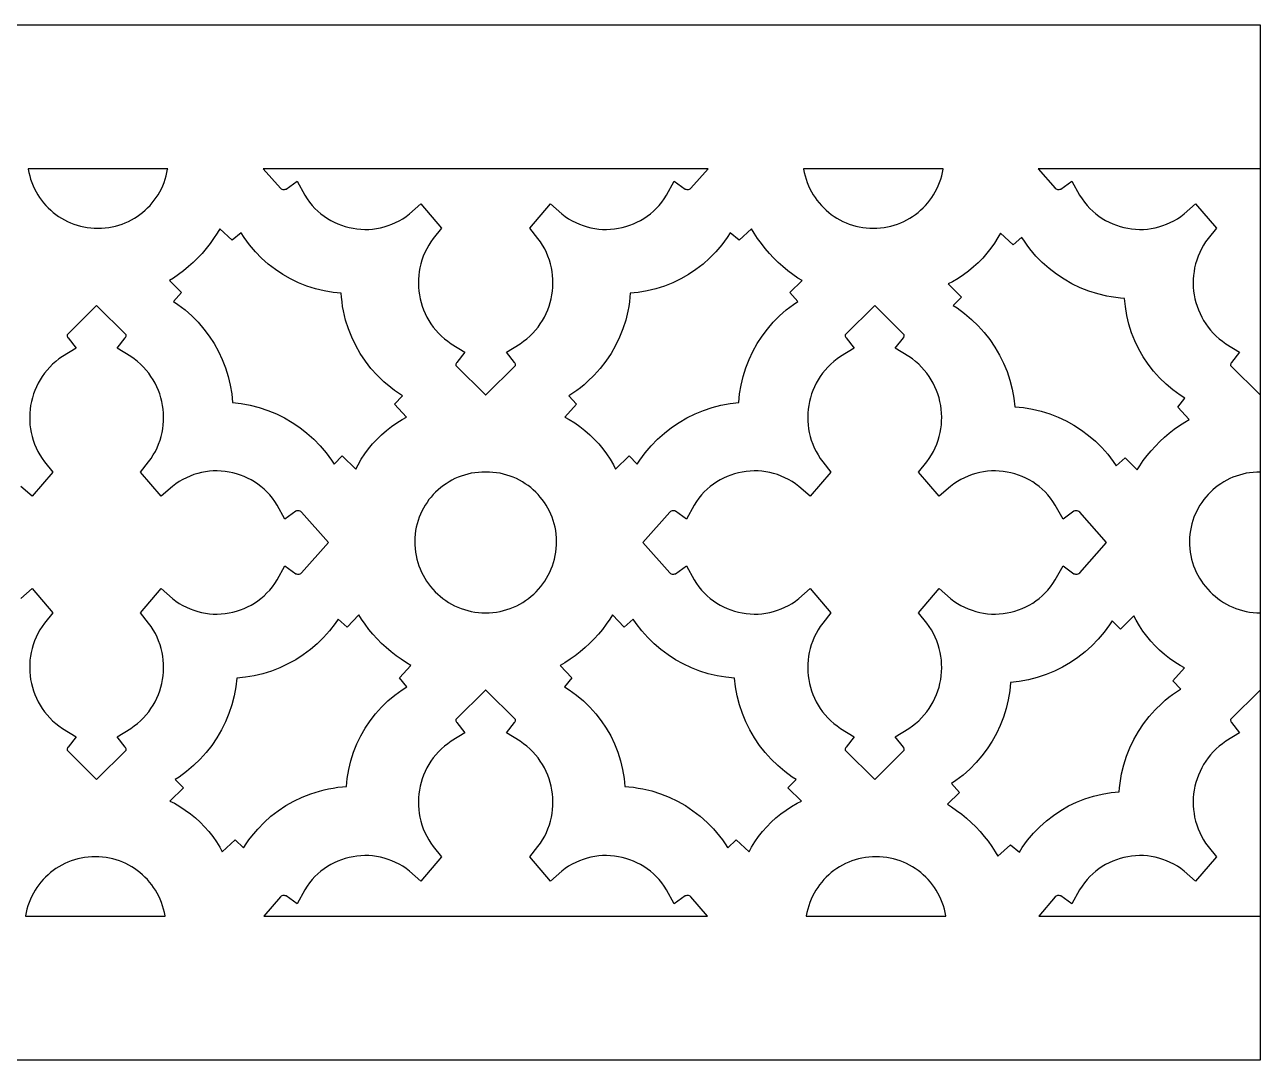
# Model space of a CAD drawing. Extents: x -254 to 254, y -48 to 48.
# Drawn here: x 138.2 to 253.9, y -48.5 to 48.5 of the extents above; entities that cross this region are included whole.
import ezdxf

# ---------------------------------------------------------------- set-up
doc = ezdxf.new("R2010")
doc.units = 0
doc.layers.add('LAYER_2', color=18, linetype='CONTINUOUS')

msp = doc.modelspace()

# ---------------------------------------------------------------- linework, layer by layer
at = {"layer": 'LAYER_2'}
for points in [[(253.94, -48.5), (-253.95, -48.5), (-253.95, 48.5), (253.94, 48.5)], [(138.55, 35), (138.55, 34.97), (138.61, 34.65), (138.69, 34.33), (138.78, 34.02), (138.89, 33.72), (139.01, 33.42), (139.14, 33.13), (139.29, 32.85), (139.45, 32.58), (139.62, 32.31), (139.8, 32.06), (140, 31.81), (140.21, 31.57), (140.43, 31.34), (140.66, 31.13), (140.9, 30.92), (141.14, 30.73), (141.4, 30.55), (141.67, 30.38), (141.95, 30.22), (142.23, 30.07), (142.52, 29.94), (142.82, 29.83), (143.13, 29.72), (143.44, 29.64), (143.76, 29.56), (144.08, 29.51), (144.41, 29.46), (144.74, 29.44), (145.08, 29.43), (145.42, 29.44), (145.76, 29.46), (146.09, 29.51), (146.41, 29.56), (146.73, 29.64), (147.04, 29.72), (147.35, 29.83), (147.64, 29.94), (147.94, 30.07), (148.22, 30.22), (148.5, 30.38), (148.76, 30.55), (149.02, 30.73), (149.27, 30.92), (149.51, 31.13), (149.74, 31.34), (149.96, 31.57), (150.17, 31.81), (150.36, 32.06), (150.55, 32.31), (150.72, 32.58), (150.88, 32.85), (151.03, 33.13), (151.16, 33.42), (151.28, 33.72), (151.39, 34.02), (151.48, 34.33), (151.55, 34.65), (151.61, 34.97), (151.62, 35)], [(160.57, 35), (162.17, 33.2), (162.25, 33.13), (162.32, 33.09), (162.4, 33.06), (162.48, 33.05), (162.56, 33.06), (162.63, 33.08), (162.71, 33.11), (163.73, 33.85), (164.46, 32.53), (164.68, 32.19), (164.91, 31.88), (165.15, 31.58), (165.41, 31.3), (165.69, 31.03), (165.97, 30.79), (166.27, 30.56), (166.58, 30.35), (166.9, 30.16), (167.22, 29.99), (167.56, 29.84), (167.9, 29.71), (168.25, 29.6), (168.61, 29.5), (168.97, 29.43), (169.33, 29.37), (169.7, 29.34), (170.07, 29.33), (170.44, 29.33), (170.8, 29.36), (171.17, 29.41), (171.53, 29.48), (171.9, 29.57), (172.25, 29.68), (172.61, 29.81), (172.95, 29.96), (173.29, 30.14), (173.63, 30.33), (173.95, 30.55), (174.27, 30.79), (175.33, 31.71), (177.26, 29.43), (176.49, 28.48), (176.26, 28.16), (176.06, 27.84), (175.87, 27.5), (175.7, 27.16), (175.55, 26.81), (175.43, 26.46), (175.32, 26.1), (175.24, 25.74), (175.17, 25.38), (175.13, 25.02), (175.1, 24.65), (175.09, 24.28), (175.11, 23.92), (175.14, 23.55), (175.19, 23.19), (175.26, 22.83), (175.35, 22.48), (175.46, 22.13), (175.58, 21.78), (175.73, 21.45), (175.89, 21.12), (176.07, 20.8), (176.27, 20.48), (176.49, 20.18), (176.72, 19.89), (176.98, 19.61), (177.25, 19.34), (177.53, 19.09), (177.84, 18.85), (178.16, 18.62), (179.44, 17.82), (178.68, 16.87), (178.65, 16.82), (178.63, 16.76), (178.61, 16.7), (178.6, 16.64), (178.6, 16.59), (181.38, 13.82), (181.41, 13.82), (184.19, 16.59), (184.19, 16.64), (184.18, 16.7), (184.16, 16.76), (184.14, 16.82), (184.1, 16.87), (183.34, 17.82), (184.63, 18.62), (184.95, 18.85), (185.25, 19.09), (185.54, 19.34), (185.81, 19.61), (186.06, 19.89), (186.3, 20.18), (186.51, 20.48), (186.71, 20.8), (186.9, 21.12), (187.06, 21.45), (187.2, 21.78), (187.33, 22.13), (187.44, 22.48), (187.53, 22.83), (187.6, 23.19), (187.65, 23.55), (187.68, 23.92), (187.69, 24.28), (187.69, 24.65), (187.66, 25.02), (187.62, 25.38), (187.55, 25.74), (187.46, 26.1), (187.36, 26.46), (187.23, 26.81), (187.09, 27.16), (186.92, 27.5), (186.73, 27.84), (186.52, 28.16), (186.29, 28.48), (185.52, 29.43), (187.46, 31.71), (188.52, 30.79), (188.84, 30.55), (189.16, 30.33), (189.49, 30.14), (189.83, 29.96), (190.18, 29.81), (190.53, 29.68), (190.89, 29.57), (191.25, 29.48), (191.62, 29.41), (191.98, 29.36), (192.35, 29.33), (192.72, 29.33), (193.09, 29.34), (193.45, 29.37), (193.82, 29.43), (194.18, 29.5), (194.53, 29.6), (194.88, 29.71), (195.23, 29.84), (195.56, 29.99), (195.89, 30.16), (196.21, 30.35), (196.52, 30.56), (196.82, 30.79), (197.1, 31.03), (197.37, 31.3), (197.63, 31.58), (197.88, 31.88), (198.11, 32.19), (198.32, 32.53), (199.06, 33.85), (200.08, 33.11), (200.15, 33.08), (200.23, 33.06), (200.31, 33.05), (200.39, 33.06), (200.47, 33.09), (200.54, 33.13), (200.62, 33.2), (202.22, 35)], [(220.26, 29.94), (220.56, 30.07), (220.84, 30.22), (221.12, 30.38), (221.38, 30.55), (221.64, 30.73), (221.89, 30.92), (222.13, 31.13), (222.36, 31.34), (222.58, 31.57), (222.79, 31.81), (222.98, 32.06), (223.17, 32.31), (223.34, 32.58), (223.5, 32.85), (223.65, 33.13), (223.78, 33.42), (223.9, 33.72), (224.01, 34.02), (224.1, 34.33), (224.17, 34.65), (224.23, 34.97), (224.24, 35), (211.17, 35), (211.17, 34.97), (211.23, 34.65), (211.31, 34.33), (211.4, 34.02), (211.51, 33.72), (211.63, 33.42), (211.76, 33.13), (211.91, 32.85), (212.07, 32.58), (212.24, 32.31), (212.42, 32.06), (212.62, 31.81), (212.83, 31.57), (213.05, 31.34), (213.28, 31.13), (213.52, 30.92), (213.76, 30.73), (214.02, 30.55), (214.29, 30.38), (214.57, 30.22), (214.85, 30.07), (215.14, 29.94), (215.44, 29.83), (215.75, 29.72), (216.06, 29.64), (216.38, 29.56), (216.7, 29.51), (217.03, 29.46), (217.36, 29.44), (217.7, 29.43), (218.04, 29.44), (218.38, 29.46), (218.71, 29.51), (219.03, 29.56), (219.35, 29.64), (219.66, 29.72), (219.97, 29.83)], [(173.57, 11.53), (173.97, 11.75), (172.87, 12.95), (173.62, 13.74), (173.59, 13.75), (173.22, 13.99), (172.86, 14.24), (172.51, 14.51), (171.85, 15.06), (171.23, 15.66), (170.65, 16.31), (170.13, 16.98), (169.65, 17.7), (169.22, 18.44), (168.85, 19.22), (168.54, 20.02), (168.28, 20.84), (168.17, 21.26), (168.08, 21.69), (168, 22.12), (167.94, 22.55), (167.89, 22.99), (167.87, 23.36), (167.11, 23.43), (166.27, 23.57), (165.45, 23.77), (164.65, 24.02), (163.87, 24.33), (163.12, 24.69), (162.39, 25.1), (161.7, 25.56), (161.04, 26.07), (160.41, 26.63), (159.83, 27.23), (159.29, 27.88), (158.79, 28.56), (158.51, 29), (157.66, 28.32), (156.49, 29.39), (156.25, 28.98), (155.92, 28.48), (155.58, 28), (155.21, 27.53), (154.83, 27.08), (154.43, 26.65), (154.01, 26.23), (153.57, 25.84), (153.11, 25.46), (152.64, 25.1), (152.15, 24.76), (151.77, 24.53), (152.9, 23.42), (152.15, 22.58), (152.56, 22.3), (153.24, 21.78), (153.87, 21.23), (154.46, 20.63), (155, 19.99), (155.5, 19.33), (155.96, 18.63), (156.36, 17.9), (156.72, 17.14), (157.02, 16.36), (157.27, 15.56), (157.47, 14.74), (157.61, 13.91), (157.68, 13.12), (158.51, 13.02), (159.35, 12.86), (160.19, 12.64), (161, 12.37), (161.79, 12.05), (162.55, 11.67), (163.28, 11.24), (163.99, 10.77), (164.66, 10.24), (165.3, 9.68), (165.89, 9.06), (166.45, 8.41), (166.96, 7.72), (167.2, 7.35), (167.97, 8.11), (169.22, 6.86), (169.44, 7.27), (169.74, 7.79), (170.07, 8.29), (170.43, 8.77), (170.81, 9.24), (171.22, 9.68), (171.65, 10.09), (172.1, 10.49), (172.57, 10.86), (173.06, 11.21)], [(206.83, 18.63), (207.28, 19.33), (207.78, 19.99), (208.33, 20.63), (208.92, 21.23), (209.55, 21.78), (210.22, 22.3), (210.64, 22.58), (209.89, 23.42), (211.02, 24.53), (210.64, 24.76), (210.15, 25.1), (209.68, 25.46), (209.22, 25.84), (208.78, 26.23), (208.36, 26.65), (207.96, 27.08), (207.57, 27.53), (207.21, 28), (206.86, 28.48), (206.54, 28.98), (206.3, 29.39), (205.13, 28.32), (204.28, 29), (204, 28.56), (203.5, 27.88), (202.96, 27.23), (202.37, 26.63), (201.75, 26.07), (201.09, 25.56), (200.39, 25.1), (199.67, 24.69), (198.92, 24.33), (198.14, 24.02), (197.34, 23.77), (196.52, 23.57), (195.68, 23.43), (194.92, 23.36), (194.9, 22.99), (194.85, 22.55), (194.79, 22.12), (194.71, 21.68), (194.51, 20.84), (194.25, 20.02), (193.93, 19.22), (193.56, 18.44), (193.14, 17.7), (192.66, 16.98), (192.13, 16.31), (191.56, 15.66), (190.94, 15.07), (190.61, 14.78), (190.27, 14.5), (189.92, 14.24), (189.56, 13.99), (189.19, 13.75), (189.17, 13.74), (189.91, 12.95), (188.82, 11.75), (189.22, 11.53), (189.73, 11.21), (190.22, 10.86), (190.69, 10.49), (191.14, 10.09), (191.57, 9.68), (191.98, 9.24), (192.36, 8.77), (192.71, 8.29), (193.05, 7.79), (193.35, 7.27), (193.56, 6.86), (194.82, 8.11), (195.59, 7.35), (195.82, 7.72), (196.34, 8.41), (196.89, 9.06), (197.49, 9.68), (198.13, 10.24), (198.8, 10.77), (199.5, 11.24), (200.24, 11.67), (201, 12.05), (201.79, 12.37), (202.6, 12.64), (203.43, 12.86), (204.28, 13.02), (205.11, 13.12), (205.18, 13.91), (205.32, 14.74), (205.52, 15.56), (205.77, 16.36), (206.07, 17.14), (206.42, 17.9)], [(237.85, 10.03), (238.49, 9.49), (239.09, 8.9), (239.65, 8.27), (240.16, 7.6), (240.44, 7.18), (241.29, 7.93), (242.4, 6.8), (242.64, 7.18), (242.97, 7.67), (243.33, 8.14), (243.71, 8.6), (244.11, 9.03), (244.52, 9.46), (244.96, 9.86), (245.41, 10.24), (245.88, 10.6), (246.36, 10.95), (246.86, 11.27), (247.27, 11.51), (246.2, 12.68), (246.88, 13.53), (246.44, 13.8), (245.75, 14.3), (245.11, 14.84), (244.5, 15.43), (243.95, 16.05), (243.44, 16.71), (242.97, 17.4), (242.56, 18.12), (242.2, 18.88), (241.89, 19.65), (241.64, 20.45), (241.44, 21.27), (241.3, 22.11), (241.23, 22.86), (240.86, 22.89), (240.42, 22.94), (239.98, 23), (239.55, 23.08), (238.71, 23.28), (237.88, 23.54), (237.08, 23.85), (236.3, 24.22), (235.56, 24.65), (234.84, 25.12), (234.16, 25.65), (233.52, 26.22), (232.92, 26.83), (232.63, 27.17), (232.36, 27.51), (232.1, 27.85), (231.85, 28.21), (231.61, 28.58), (231.59, 28.61), (230.8, 27.87), (229.6, 28.96), (229.37, 28.56), (229.05, 28.05), (228.71, 27.56), (228.33, 27.09), (227.94, 26.64), (227.52, 26.21), (227.08, 25.81), (226.61, 25.42), (226.13, 25.07), (225.63, 24.74), (225.11, 24.43), (224.7, 24.22), (225.95, 22.97), (225.19, 22.2), (225.55, 21.97), (226.25, 21.46), (226.9, 20.9), (227.52, 20.3), (228.09, 19.67), (228.61, 19), (229.09, 18.3), (229.51, 17.56), (229.89, 16.8), (230.22, 16.01), (230.49, 15.2), (230.71, 14.37), (230.87, 13.52), (230.96, 12.7), (231.76, 12.63), (232.59, 12.49), (233.41, 12.29), (234.22, 12.04), (235, 11.74), (235.75, 11.39), (236.48, 10.98), (237.18, 10.53)], [(223.77, -9.57), (223.64, -9.22), (223.49, -8.87), (223.33, -8.53), (223.14, -8.19), (222.93, -7.87), (222.7, -7.55), (221.93, -6.6), (223.87, -4.32), (224.93, -5.24), (225.24, -5.48), (225.57, -5.7), (225.9, -5.89), (226.24, -6.07), (226.59, -6.22), (226.94, -6.35), (227.3, -6.46), (227.66, -6.55), (228.02, -6.62), (228.39, -6.67), (228.76, -6.7), (229.13, -6.7), (229.49, -6.69), (229.86, -6.66), (230.22, -6.6), (230.58, -6.53), (230.94, -6.43), (231.29, -6.32), (231.63, -6.19), (231.97, -6.04), (232.3, -5.87), (232.62, -5.68), (232.93, -5.47), (233.22, -5.24), (233.51, -5), (233.78, -4.73), (234.04, -4.45), (234.29, -4.15), (234.52, -3.84), (234.73, -3.5), (235.47, -2.18), (236.49, -2.92), (236.56, -2.95), (236.64, -2.97), (236.72, -2.98), (236.8, -2.97), (236.87, -2.94), (236.94, -2.9), (237.03, -2.83), (239.54, 0), (237.03, 2.84), (236.94, 2.91), (236.87, 2.95), (236.8, 2.97), (236.72, 2.98), (236.64, 2.98), (236.56, 2.96), (236.49, 2.92), (235.47, 2.18), (234.73, 3.51), (234.52, 3.84), (234.29, 4.16), (234.04, 4.46), (233.78, 4.74), (233.51, 5), (233.22, 5.25), (232.93, 5.47), (232.62, 5.68), (232.3, 5.87), (231.97, 6.04), (231.63, 6.19), (231.29, 6.32), (230.94, 6.44), (230.58, 6.53), (230.22, 6.6), (229.86, 6.66), (229.49, 6.69), (229.13, 6.71), (228.76, 6.7), (228.39, 6.67), (228.02, 6.63), (227.66, 6.56), (227.3, 6.47), (226.94, 6.36), (226.59, 6.22), (226.24, 6.07), (225.9, 5.9), (225.57, 5.7), (225.24, 5.48), (224.93, 5.24), (223.87, 4.33), (221.93, 6.6), (222.7, 7.55), (222.93, 7.87), (223.14, 8.2), (223.33, 8.53), (223.49, 8.87), (223.64, 9.22), (223.77, 9.57), (223.87, 9.93), (223.96, 10.29), (224.02, 10.65), (224.07, 11.02), (224.09, 11.38), (224.1, 11.75), (224.09, 12.12), (224.06, 12.48), (224.01, 12.84), (223.93, 13.2), (223.85, 13.56), (223.74, 13.91), (223.61, 14.25), (223.47, 14.59), (223.3, 14.92), (223.12, 15.24), (222.92, 15.55), (222.7, 15.85), (222.47, 16.14), (222.22, 16.42), (221.95, 16.69), (221.66, 16.95), (221.36, 17.19), (221.03, 17.41), (219.75, 18.21), (220.51, 19.16), (220.54, 19.21), (220.57, 19.27), (220.59, 19.33), (220.59, 19.4), (220.59, 19.44), (217.83, 22.2), (215.06, 19.44), (215.06, 19.4), (215.07, 19.33), (215.09, 19.27), (215.11, 19.21), (215.14, 19.16), (215.91, 18.21), (214.62, 17.41), (214.3, 17.19), (214, 16.95), (213.71, 16.69), (213.44, 16.42), (213.19, 16.14), (212.95, 15.85), (212.73, 15.55), (212.53, 15.24), (212.35, 14.92), (212.19, 14.59), (212.04, 14.25), (211.92, 13.91), (211.81, 13.56), (211.72, 13.2), (211.65, 12.84), (211.6, 12.48), (211.57, 12.12), (211.55, 11.75), (211.56, 11.38), (211.59, 11.02), (211.63, 10.65), (211.7, 10.29), (211.78, 9.93), (211.89, 9.57), (212.02, 9.22), (212.16, 8.87), (212.33, 8.53), (212.52, 8.2), (212.73, 7.87), (212.96, 7.55), (213.73, 6.6), (211.79, 4.33), (210.73, 5.24), (210.41, 5.48), (210.09, 5.7), (209.75, 5.9), (209.41, 6.07), (209.07, 6.22), (208.71, 6.36), (208.36, 6.47), (208, 6.56), (207.63, 6.63), (207.26, 6.67), (206.9, 6.7), (206.53, 6.71), (206.16, 6.69), (205.79, 6.66), (205.43, 6.6), (205.07, 6.53), (204.71, 6.44), (204.36, 6.32), (204.02, 6.19), (203.68, 6.04), (203.36, 5.87), (203.04, 5.68), (202.73, 5.47), (202.43, 5.25), (202.15, 5), (201.87, 4.74), (201.61, 4.46), (201.37, 4.16), (201.14, 3.84), (200.93, 3.51), (200.19, 2.18), (199.17, 2.92), (199.1, 2.96), (199.02, 2.98), (198.94, 2.98), (198.86, 2.97), (198.78, 2.95), (198.71, 2.91), (198.63, 2.84), (196.12, 0), (198.63, -2.83), (198.71, -2.9), (198.78, -2.94), (198.86, -2.97), (198.94, -2.98), (199.02, -2.97), (199.1, -2.95), (199.17, -2.92), (200.19, -2.18), (200.93, -3.5), (201.14, -3.84), (201.37, -4.15), (201.61, -4.45), (201.87, -4.73), (202.15, -5), (202.43, -5.24), (202.73, -5.47), (203.04, -5.68), (203.36, -5.87), (203.68, -6.04), (204.02, -6.19), (204.36, -6.32), (204.71, -6.43), (205.07, -6.53), (205.43, -6.6), (205.79, -6.66), (206.16, -6.69), (206.53, -6.7), (206.9, -6.7), (207.26, -6.67), (207.63, -6.62), (208, -6.55), (208.36, -6.46), (208.71, -6.35), (209.07, -6.22), (209.41, -6.07), (209.75, -5.89), (210.09, -5.7), (210.41, -5.48), (210.73, -5.24), (211.79, -4.32), (213.73, -6.6), (212.96, -7.55), (212.73, -7.87), (212.52, -8.19), (212.33, -8.53), (212.16, -8.87), (212.02, -9.22), (211.89, -9.57), (211.78, -9.93), (211.7, -10.29), (211.63, -10.65), (211.59, -11.01), (211.56, -11.38), (211.55, -11.75), (211.57, -12.11), (211.6, -12.48), (211.65, -12.84), (211.72, -13.2), (211.81, -13.55), (211.92, -13.9), (212.04, -14.25), (212.19, -14.58), (212.35, -14.91), (212.53, -15.23), (212.73, -15.55), (212.95, -15.85), (213.19, -16.14), (213.44, -16.42), (213.71, -16.69), (214, -16.94), (214.3, -17.18), (214.62, -17.41), (215.91, -18.21), (215.14, -19.16), (215.11, -19.21), (215.09, -19.27), (215.07, -19.33), (215.06, -19.39), (215.06, -19.44), (217.83, -22.2), (220.59, -19.44), (220.59, -19.39), (220.59, -19.33), (220.57, -19.27), (220.54, -19.21), (220.51, -19.16), (219.75, -18.21), (221.03, -17.41), (221.36, -17.18), (221.66, -16.94), (221.95, -16.69), (222.22, -16.42), (222.47, -16.14), (222.7, -15.85), (222.92, -15.55), (223.12, -15.23), (223.3, -14.91), (223.47, -14.58), (223.61, -14.25), (223.74, -13.9), (223.85, -13.55), (223.93, -13.2), (224.01, -12.84), (224.06, -12.48), (224.09, -12.11), (224.1, -11.75), (224.09, -11.38), (224.07, -11.01), (224.02, -10.65), (223.96, -10.29), (223.87, -9.93)], [(182.74, 6.48), (182.41, 6.54), (182.08, 6.57), (181.74, 6.6), (181.39, 6.6), (181.04, 6.6), (180.71, 6.57), (180.38, 6.54), (180.05, 6.48), (179.73, 6.41), (179.42, 6.32), (179.11, 6.22), (178.81, 6.11), (178.52, 5.98), (178.23, 5.84), (177.96, 5.68), (177.69, 5.51), (177.43, 5.33), (177.18, 5.14), (176.94, 4.94), (176.71, 4.72), (176.49, 4.5), (176.28, 4.26), (176.08, 4.02), (175.9, 3.76), (175.73, 3.5), (175.57, 3.23), (175.42, 2.95), (175.29, 2.66), (175.17, 2.36), (175.06, 2.06), (174.97, 1.75), (174.89, 1.43), (174.83, 1.11), (174.79, 0.79), (174.76, 0.45), (174.75, 0.12), (174.76, -0.23), (174.78, -0.56), (174.82, -0.9), (174.87, -1.23), (174.95, -1.55), (175.03, -1.87), (175.14, -2.18), (175.25, -2.48), (175.38, -2.77), (175.53, -3.06), (175.69, -3.34), (175.86, -3.61), (176.04, -3.88), (176.24, -4.13), (176.45, -4.37), (176.67, -4.61), (176.9, -4.83), (177.14, -5.04), (177.39, -5.24), (177.65, -5.43), (177.92, -5.61), (178.2, -5.77), (178.49, -5.92), (178.79, -6.05), (179.09, -6.18), (179.4, -6.28), (179.72, -6.38), (180.04, -6.45), (180.38, -6.51), (180.71, -6.56), (181.05, -6.59), (181.39, -6.6), (181.73, -6.59), (182.08, -6.56), (182.41, -6.51), (182.74, -6.45), (183.07, -6.38), (183.38, -6.28), (183.7, -6.18), (184, -6.05), (184.3, -5.92), (184.58, -5.77), (184.86, -5.61), (185.13, -5.43), (185.39, -5.24), (185.65, -5.04), (185.89, -4.83), (186.12, -4.61), (186.34, -4.37), (186.55, -4.13), (186.74, -3.88), (186.93, -3.61), (187.1, -3.34), (187.26, -3.06), (187.4, -2.77), (187.53, -2.48), (187.65, -2.18), (187.75, -1.87), (187.84, -1.55), (187.91, -1.23), (187.97, -0.9), (188.01, -0.56), (188.03, -0.23), (188.04, 0.12), (188.03, 0.45), (188, 0.79), (187.95, 1.11), (187.89, 1.43), (187.82, 1.75), (187.73, 2.06), (187.62, 2.36), (187.5, 2.66), (187.37, 2.95), (187.22, 3.23), (187.06, 3.5), (186.89, 3.76), (186.7, 4.02), (186.51, 4.26), (186.3, 4.5), (186.08, 4.72), (185.85, 4.94), (185.61, 5.14), (185.36, 5.33), (185.1, 5.51), (184.83, 5.68), (184.55, 5.84), (184.27, 5.98), (183.98, 6.11), (183.68, 6.22), (183.37, 6.32), (183.05, 6.41)], [(155.22, -19.67), (154.65, -20.3), (154.04, -20.9), (153.38, -21.45), (152.69, -21.97), (152.32, -22.2), (153.09, -22.97), (151.83, -24.22), (152.24, -24.43), (152.76, -24.73), (153.26, -25.07), (153.75, -25.42), (154.21, -25.8), (154.65, -26.21), (155.07, -26.63), (155.46, -27.08), (155.84, -27.55), (156.18, -28.04), (156.51, -28.55), (156.73, -28.96), (157.93, -27.86), (158.72, -28.61), (158.74, -28.58), (158.98, -28.21), (159.23, -27.85), (159.5, -27.5), (160.05, -26.84), (160.65, -26.22), (161.29, -25.64), (161.97, -25.12), (162.69, -24.64), (163.44, -24.22), (164.21, -23.85), (165.01, -23.53), (165.83, -23.28), (166.26, -23.17), (166.69, -23.07), (167.12, -23), (167.55, -22.93), (167.99, -22.89), (168.36, -22.86), (168.43, -22.11), (168.57, -21.27), (168.77, -20.45), (169.02, -19.65), (169.33, -18.87), (169.69, -18.12), (170.1, -17.4), (170.57, -16.71), (171.08, -16.05), (171.64, -15.42), (172.24, -14.84), (172.88, -14.3), (173.57, -13.8), (174.01, -13.53), (173.33, -12.68), (174.4, -11.51), (173.99, -11.27), (173.49, -10.94), (173.01, -10.6), (172.54, -10.24), (172.09, -9.85), (171.65, -9.45), (171.24, -9.03), (170.84, -8.59), (170.46, -8.14), (170.11, -7.66), (169.77, -7.18), (169.53, -6.79), (168.42, -7.92), (167.57, -7.17), (167.3, -7.59), (166.78, -8.26), (166.22, -8.89), (165.62, -9.48), (164.98, -10.03), (164.31, -10.53), (163.61, -10.98), (162.88, -11.38), (162.13, -11.74), (161.35, -12.04), (160.54, -12.29), (159.72, -12.48), (158.89, -12.62), (158.1, -12.7), (158, -13.52), (157.84, -14.37), (157.62, -15.2), (157.35, -16.01), (157.02, -16.8), (156.64, -17.56), (156.22, -18.29), (155.74, -19)], [(197.17, -9.48), (196.57, -8.89), (196.01, -8.26), (195.49, -7.59), (195.21, -7.17), (194.37, -7.92), (193.26, -6.79), (193.02, -7.18), (192.68, -7.66), (192.32, -8.14), (191.95, -8.59), (191.55, -9.03), (191.13, -9.45), (190.7, -9.85), (190.25, -10.24), (189.78, -10.6), (189.3, -10.94), (188.8, -11.27), (188.38, -11.51), (189.46, -12.68), (188.77, -13.53), (189.21, -13.8), (189.9, -14.3), (190.55, -14.84), (191.15, -15.42), (191.71, -16.05), (192.22, -16.71), (192.68, -17.4), (193.1, -18.12), (193.46, -18.87), (193.77, -19.65), (194.02, -20.45), (194.22, -21.27), (194.35, -22.11), (194.42, -22.86), (194.8, -22.89), (195.24, -22.93), (195.67, -23), (196.11, -23.08), (196.95, -23.27), (197.77, -23.53), (198.57, -23.85), (199.35, -24.22), (200.1, -24.64), (200.81, -25.12), (201.49, -25.64), (202.14, -26.22), (202.73, -26.83), (203.02, -27.16), (203.3, -27.5), (203.56, -27.85), (203.81, -28.21), (204.05, -28.58), (204.07, -28.61), (204.86, -27.86), (206.06, -28.96), (206.28, -28.55), (206.6, -28.04), (206.95, -27.55), (207.32, -27.08), (207.72, -26.63), (208.14, -26.21), (208.58, -25.8), (209.04, -25.42), (209.52, -25.07), (210.03, -24.73), (210.55, -24.43), (210.96, -24.22), (209.7, -22.97), (210.47, -22.2), (210.1, -21.97), (209.41, -21.45), (208.75, -20.9), (208.14, -20.3), (207.57, -19.67), (207.05, -19), (206.57, -18.29), (206.14, -17.56), (205.76, -16.8), (205.44, -16.01), (205.17, -15.2), (204.95, -14.37), (204.79, -13.52), (204.69, -12.7), (203.9, -12.62), (203.06, -12.48), (202.24, -12.29), (201.44, -12.04), (200.66, -11.74), (199.9, -11.38), (199.17, -10.98), (198.47, -10.53), (197.8, -10.03)], [(240.83, -8.11), (240.07, -7.34), (239.83, -7.71), (239.32, -8.41), (238.76, -9.06), (238.16, -9.67), (237.53, -10.24), (236.86, -10.76), (236.15, -11.24), (235.42, -11.67), (234.65, -12.04), (233.87, -12.37), (233.05, -12.64), (232.22, -12.86), (231.37, -13.02), (230.55, -13.11), (230.47, -13.9), (230.33, -14.74), (230.14, -15.56), (229.89, -16.36), (229.59, -17.14), (229.23, -17.89), (228.83, -18.62), (228.37, -19.32), (227.87, -19.99), (227.33, -20.62), (226.74, -21.22), (226.11, -21.78), (225.43, -22.3), (225.02, -22.57), (225.77, -23.42), (224.64, -24.52), (225.02, -24.76), (225.5, -25.1), (225.98, -25.46), (226.43, -25.83), (226.87, -26.23), (227.3, -26.64), (227.7, -27.08), (228.08, -27.53), (228.45, -27.99), (228.79, -28.48), (229.11, -28.98), (229.36, -29.39), (230.53, -28.32), (231.38, -29), (231.65, -28.56), (232.15, -27.87), (232.7, -27.23), (233.28, -26.63), (233.91, -26.07), (234.57, -25.56), (235.26, -25.1), (235.99, -24.68), (236.74, -24.32), (237.52, -24.02), (238.32, -23.76), (239.14, -23.57), (239.98, -23.43), (240.73, -23.36), (240.76, -22.98), (240.81, -22.55), (240.87, -22.11), (240.95, -21.68), (241.15, -20.84), (241.41, -20.02), (241.72, -19.22), (242.09, -18.44), (242.52, -17.7), (242.99, -16.98), (243.52, -16.3), (244.1, -15.66), (244.71, -15.07), (245.04, -14.77), (245.38, -14.5), (245.73, -14.24), (246.09, -13.99), (246.46, -13.75), (246.49, -13.74), (245.74, -12.95), (246.84, -11.75), (246.44, -11.53), (245.93, -11.21), (245.43, -10.86), (244.96, -10.49), (244.51, -10.09), (244.09, -9.67), (243.68, -9.23), (243.3, -8.77), (242.94, -8.29), (242.61, -7.79), (242.3, -7.27), (242.09, -6.86)], [(202.16, -35), (200.61, -33.19), (200.54, -33.13), (200.47, -33.09), (200.39, -33.06), (200.31, -33.05), (200.23, -33.06), (200.15, -33.08), (200.08, -33.11), (199.06, -33.85), (198.32, -32.53), (198.11, -32.19), (197.88, -31.88), (197.63, -31.58), (197.37, -31.3), (197.1, -31.03), (196.82, -30.79), (196.52, -30.56), (196.21, -30.35), (195.89, -30.16), (195.56, -29.99), (195.23, -29.84), (194.88, -29.71), (194.53, -29.6), (194.18, -29.5), (193.82, -29.43), (193.45, -29.37), (193.09, -29.34), (192.72, -29.33), (192.35, -29.33), (191.98, -29.36), (191.62, -29.41), (191.25, -29.48), (190.89, -29.57), (190.53, -29.68), (190.18, -29.81), (189.83, -29.96), (189.49, -30.14), (189.16, -30.33), (188.84, -30.55), (188.52, -30.79), (187.46, -31.71), (185.52, -29.43), (186.29, -28.48), (186.52, -28.16), (186.73, -27.84), (186.92, -27.5), (187.09, -27.16), (187.23, -26.81), (187.36, -26.46), (187.46, -26.1), (187.55, -25.74), (187.62, -25.38), (187.66, -25.02), (187.69, -24.65), (187.69, -24.28), (187.68, -23.92), (187.65, -23.55), (187.6, -23.19), (187.53, -22.83), (187.44, -22.48), (187.33, -22.13), (187.2, -21.78), (187.06, -21.45), (186.9, -21.12), (186.71, -20.8), (186.51, -20.48), (186.3, -20.18), (186.06, -19.89), (185.81, -19.61), (185.54, -19.34), (185.25, -19.09), (184.95, -18.85), (184.63, -18.62), (183.34, -17.82), (184.1, -16.87), (184.14, -16.82), (184.16, -16.76), (184.18, -16.7), (184.19, -16.64), (184.19, -16.59), (181.41, -13.82), (181.38, -13.82), (178.6, -16.59), (178.6, -16.64), (178.61, -16.7), (178.63, -16.76), (178.65, -16.82), (178.68, -16.87), (179.44, -17.82), (178.16, -18.62), (177.84, -18.85), (177.53, -19.09), (177.25, -19.34), (176.98, -19.61), (176.72, -19.89), (176.49, -20.18), (176.27, -20.48), (176.07, -20.8), (175.89, -21.12), (175.73, -21.45), (175.58, -21.78), (175.46, -22.13), (175.35, -22.48), (175.26, -22.83), (175.19, -23.19), (175.14, -23.55), (175.11, -23.92), (175.09, -24.28), (175.1, -24.65), (175.13, -25.02), (175.17, -25.38), (175.24, -25.74), (175.32, -26.1), (175.43, -26.46), (175.55, -26.81), (175.7, -27.16), (175.87, -27.5), (176.06, -27.84), (176.26, -28.16), (176.49, -28.48), (177.26, -29.43), (175.33, -31.71), (174.27, -30.79), (173.95, -30.55), (173.63, -30.33), (173.29, -30.14), (172.95, -29.96), (172.61, -29.81), (172.25, -29.68), (171.9, -29.57), (171.53, -29.48), (171.17, -29.41), (170.8, -29.36), (170.44, -29.33), (170.07, -29.33), (169.7, -29.34), (169.33, -29.37), (168.97, -29.43), (168.61, -29.5), (168.25, -29.6), (167.9, -29.71), (167.56, -29.84), (167.22, -29.99), (166.9, -30.16), (166.58, -30.35), (166.27, -30.56), (165.97, -30.79), (165.69, -31.03), (165.41, -31.3), (165.15, -31.58), (164.91, -31.88), (164.68, -32.19), (164.46, -32.53), (163.73, -33.85), (162.71, -33.11), (162.63, -33.08), (162.56, -33.06), (162.48, -33.05), (162.4, -33.06), (162.32, -33.09), (162.25, -33.13), (162.17, -33.19), (160.63, -35)], [(138.3, -35), (151.37, -35), (151.37, -34.97), (151.31, -34.65), (151.23, -34.33), (151.14, -34.02), (151.03, -33.72), (150.91, -33.42), (150.78, -33.13), (150.63, -32.85), (150.47, -32.58), (150.3, -32.31), (150.12, -32.05), (149.92, -31.81), (149.71, -31.57), (149.49, -31.34), (149.26, -31.12), (149.02, -30.92), (148.77, -30.73), (148.52, -30.54), (148.25, -30.37), (147.97, -30.22), (147.69, -30.07), (147.4, -29.94), (147.1, -29.82), (146.79, -29.72), (146.48, -29.63), (146.16, -29.56), (145.84, -29.5), (145.51, -29.46), (145.17, -29.44), (144.84, -29.43), (144.5, -29.44), (144.16, -29.46), (143.83, -29.5), (143.51, -29.56), (143.19, -29.63), (142.88, -29.72), (142.57, -29.82), (142.27, -29.94), (141.98, -30.07), (141.7, -30.22), (141.42, -30.37), (141.15, -30.54), (140.9, -30.73), (140.65, -30.92), (140.41, -31.12), (140.18, -31.34), (139.96, -31.57), (139.75, -31.81), (139.55, -32.05), (139.37, -32.31), (139.2, -32.58), (139.04, -32.85), (138.89, -33.13), (138.76, -33.42), (138.64, -33.72), (138.53, -34.02), (138.44, -34.33), (138.37, -34.65), (138.3, -34.97)], [(212.49, -32.31), (212.31, -32.58), (212.15, -32.85), (212.01, -33.13), (211.87, -33.42), (211.75, -33.72), (211.65, -34.02), (211.56, -34.33), (211.48, -34.65), (211.42, -34.97), (211.42, -35), (224.49, -35), (224.48, -34.97), (224.42, -34.65), (224.35, -34.33), (224.26, -34.02), (224.15, -33.72), (224.03, -33.42), (223.9, -33.13), (223.75, -32.85), (223.59, -32.58), (223.42, -32.31), (223.23, -32.05), (223.04, -31.81), (222.83, -31.57), (222.61, -31.34), (222.38, -31.12), (222.14, -30.92), (221.89, -30.73), (221.63, -30.54), (221.37, -30.37), (221.09, -30.22), (220.81, -30.07), (220.51, -29.94), (220.21, -29.82), (219.91, -29.72), (219.6, -29.63), (219.28, -29.56), (218.96, -29.5), (218.63, -29.46), (218.29, -29.44), (217.95, -29.43), (217.61, -29.44), (217.28, -29.46), (216.95, -29.5), (216.62, -29.56), (216.31, -29.63), (215.99, -29.72), (215.69, -29.82), (215.39, -29.94), (215.1, -30.07), (214.81, -30.22), (214.54, -30.37), (214.27, -30.54), (214.01, -30.73), (213.76, -30.92), (213.52, -31.12), (213.29, -31.34), (213.07, -31.57), (212.87, -31.81), (212.67, -32.05)]]:
    msp.add_lwpolyline(points, close=True, dxfattribs=at)
for points in [[(253.94, 35), (233.13, 35), (234.72, 33.2), (234.81, 33.13), (234.88, 33.09), (234.95, 33.06), (235.03, 33.05), (235.11, 33.06), (235.19, 33.08), (235.26, 33.11), (236.29, 33.85), (237.02, 32.53), (237.24, 32.19), (237.47, 31.88), (237.71, 31.58), (237.97, 31.3), (238.24, 31.03), (238.53, 30.79), (238.83, 30.56), (239.13, 30.35), (239.45, 30.16), (239.78, 29.99), (240.12, 29.84), (240.46, 29.71), (240.81, 29.6), (241.17, 29.5), (241.53, 29.43), (241.89, 29.37), (242.26, 29.34), (242.62, 29.33), (242.99, 29.33), (243.36, 29.36), (243.73, 29.41), (244.09, 29.48), (244.45, 29.57), (244.81, 29.68), (245.16, 29.81), (245.51, 29.96), (245.85, 30.14), (246.18, 30.33), (246.51, 30.55), (246.82, 30.79), (247.88, 31.71), (249.82, 29.43), (249.05, 28.48), (248.82, 28.16), (248.61, 27.84), (248.42, 27.5), (248.26, 27.16), (248.11, 26.81), (247.99, 26.46), (247.88, 26.1), (247.79, 25.74), (247.73, 25.38), (247.68, 25.02), (247.66, 24.65), (247.65, 24.28), (247.66, 23.92), (247.69, 23.55), (247.75, 23.19), (247.82, 22.83), (247.91, 22.48), (248.01, 22.13), (248.14, 21.78), (248.29, 21.45), (248.45, 21.12), (248.63, 20.8), (248.83, 20.48), (249.05, 20.18), (249.28, 19.89), (249.53, 19.61), (249.8, 19.34), (250.09, 19.09), (250.4, 18.85), (250.72, 18.62), (252, 17.82), (251.24, 16.87), (251.21, 16.82), (251.18, 16.76), (251.17, 16.7), (251.16, 16.64), (251.16, 16.59), (253.94, 13.82)], [(137.86, -5.24), (138.92, -4.32), (140.86, -6.6), (140.09, -7.55), (139.86, -7.87), (139.65, -8.19), (139.46, -8.53), (139.29, -8.87), (139.15, -9.22), (139.02, -9.57), (138.92, -9.93), (138.83, -10.29), (138.76, -10.65), (138.72, -11.01), (138.69, -11.38), (138.69, -11.75), (138.7, -12.11), (138.73, -12.48), (138.78, -12.84), (138.85, -13.2), (138.94, -13.55), (139.05, -13.9), (139.18, -14.25), (139.32, -14.58), (139.48, -14.91), (139.67, -15.23), (139.87, -15.55), (140.08, -15.85), (140.32, -16.14), (140.57, -16.42), (140.84, -16.69), (141.13, -16.94), (141.43, -17.18), (141.75, -17.41), (143.04, -18.21), (142.28, -19.16), (142.24, -19.21), (142.22, -19.27), (142.2, -19.33), (142.19, -19.39), (142.19, -19.44), (144.96, -22.2), (147.72, -19.44), (147.72, -19.39), (147.72, -19.33), (147.7, -19.27), (147.68, -19.21), (147.64, -19.16), (146.88, -18.21), (148.16, -17.41), (148.49, -17.18), (148.79, -16.94), (149.08, -16.69), (149.35, -16.42), (149.6, -16.14), (149.84, -15.85), (150.05, -15.55), (150.25, -15.23), (150.43, -14.91), (150.6, -14.58), (150.74, -14.25), (150.87, -13.9), (150.98, -13.55), (151.07, -13.2), (151.14, -12.84), (151.19, -12.48), (151.22, -12.11), (151.23, -11.75), (151.23, -11.38), (151.2, -11.01), (151.15, -10.65), (151.09, -10.29), (151, -9.93), (150.9, -9.57), (150.77, -9.22), (150.63, -8.87), (150.46, -8.53), (150.27, -8.19), (150.06, -7.87), (149.83, -7.55), (149.06, -6.6), (151, -4.32), (152.06, -5.24), (152.37, -5.48), (152.7, -5.7), (153.03, -5.89), (153.37, -6.07), (153.72, -6.22), (154.07, -6.35), (154.43, -6.46), (154.79, -6.55), (155.16, -6.62), (155.52, -6.67), (155.89, -6.7), (156.26, -6.7), (156.63, -6.69), (156.99, -6.66), (157.36, -6.6), (157.72, -6.53), (158.07, -6.43), (158.42, -6.32), (158.77, -6.19), (159.1, -6.04), (159.43, -5.87), (159.75, -5.68), (160.06, -5.47), (160.35, -5.24), (160.64, -5), (160.91, -4.73), (161.17, -4.45), (161.42, -4.15), (161.65, -3.84), (161.86, -3.5), (162.6, -2.18), (163.62, -2.92), (163.69, -2.95), (163.77, -2.97), (163.85, -2.98), (163.93, -2.97), (164.01, -2.94), (164.08, -2.9), (164.16, -2.83), (166.67, 0), (164.16, 2.84), (164.08, 2.91), (164.01, 2.95), (163.93, 2.97), (163.85, 2.98), (163.77, 2.98), (163.69, 2.96), (163.62, 2.92), (162.6, 2.18), (161.86, 3.51), (161.65, 3.84), (161.42, 4.16), (161.17, 4.46), (160.91, 4.74), (160.64, 5), (160.35, 5.25), (160.06, 5.47), (159.75, 5.68), (159.43, 5.87), (159.1, 6.04), (158.77, 6.19), (158.42, 6.32), (158.07, 6.44), (157.72, 6.53), (157.36, 6.6), (156.99, 6.66), (156.63, 6.69), (156.26, 6.71), (155.89, 6.7), (155.52, 6.67), (155.16, 6.63), (154.79, 6.56), (154.43, 6.47), (154.07, 6.36), (153.72, 6.22), (153.37, 6.07), (153.03, 5.9), (152.7, 5.7), (152.37, 5.48), (152.06, 5.24), (151, 4.33), (149.06, 6.6), (149.83, 7.55), (150.06, 7.87), (150.27, 8.2), (150.46, 8.53), (150.63, 8.87), (150.77, 9.22), (150.9, 9.57), (151, 9.93), (151.09, 10.29), (151.15, 10.65), (151.2, 11.02), (151.23, 11.38), (151.23, 11.75), (151.22, 12.12), (151.19, 12.48), (151.14, 12.84), (151.07, 13.2), (150.98, 13.56), (150.87, 13.91), (150.74, 14.25), (150.6, 14.59), (150.43, 14.92), (150.25, 15.24), (150.05, 15.55), (149.84, 15.85), (149.6, 16.14), (149.35, 16.42), (149.08, 16.69), (148.79, 16.95), (148.49, 17.19), (148.16, 17.41), (146.88, 18.21), (147.64, 19.16), (147.68, 19.21), (147.7, 19.27), (147.72, 19.33), (147.72, 19.4), (147.72, 19.44), (144.96, 22.2), (142.19, 19.44), (142.19, 19.4), (142.2, 19.33), (142.22, 19.27), (142.24, 19.21), (142.28, 19.16), (143.04, 18.21), (141.75, 17.41), (141.43, 17.19), (141.13, 16.95), (140.84, 16.69), (140.57, 16.42), (140.32, 16.14), (140.08, 15.85), (139.87, 15.55), (139.67, 15.24), (139.48, 14.92), (139.32, 14.59), (139.18, 14.25), (139.05, 13.91), (138.94, 13.56), (138.85, 13.2), (138.78, 12.84), (138.73, 12.48), (138.7, 12.12), (138.69, 11.75), (138.69, 11.38), (138.72, 11.02), (138.76, 10.65), (138.83, 10.29), (138.92, 9.93), (139.02, 9.57), (139.15, 9.22), (139.29, 8.87), (139.46, 8.53), (139.65, 8.2), (139.86, 7.87), (140.09, 7.55), (140.86, 6.6), (138.92, 4.33), (137.86, 5.24)], [(253.94, 6.6), (253.6, 6.6), (253.27, 6.57), (252.93, 6.54), (252.61, 6.48), (252.29, 6.41), (251.98, 6.32), (251.67, 6.22), (251.37, 6.11), (251.08, 5.98), (250.79, 5.84), (250.51, 5.68), (250.25, 5.51), (249.99, 5.33), (249.74, 5.14), (249.5, 4.94), (249.27, 4.72), (249.05, 4.5), (248.84, 4.26), (248.64, 4.02), (248.46, 3.76), (248.28, 3.5), (248.12, 3.23), (247.98, 2.95), (247.84, 2.66), (247.72, 2.36), (247.62, 2.06), (247.53, 1.75), (247.45, 1.43), (247.39, 1.11), (247.35, 0.79), (247.32, 0.45), (247.31, 0.12), (247.31, -0.23), (247.34, -0.56), (247.38, -0.9), (247.43, -1.23), (247.5, -1.55), (247.59, -1.87), (247.69, -2.18), (247.81, -2.48), (247.94, -2.77), (248.09, -3.06), (248.25, -3.34), (248.42, -3.61), (248.6, -3.88), (248.8, -4.13), (249.01, -4.37), (249.23, -4.61), (249.46, -4.83), (249.7, -5.04), (249.95, -5.24), (250.21, -5.43), (250.48, -5.61), (250.76, -5.77), (251.05, -5.92), (251.35, -6.05), (251.65, -6.18), (251.96, -6.28), (252.28, -6.38), (252.6, -6.45), (252.93, -6.51), (253.27, -6.56), (253.61, -6.59), (253.94, -6.6)], [(253.94, -13.82), (251.16, -16.59), (251.16, -16.64), (251.17, -16.7), (251.18, -16.76), (251.21, -16.82), (251.24, -16.87), (252, -17.82), (250.72, -18.62), (250.4, -18.85), (250.09, -19.09), (249.8, -19.34), (249.53, -19.61), (249.28, -19.89), (249.05, -20.18), (248.83, -20.48), (248.63, -20.8), (248.45, -21.12), (248.29, -21.45), (248.14, -21.78), (248.01, -22.13), (247.91, -22.48), (247.82, -22.83), (247.75, -23.19), (247.69, -23.55), (247.66, -23.92), (247.65, -24.28), (247.66, -24.65), (247.68, -25.02), (247.73, -25.38), (247.79, -25.74), (247.88, -26.1), (247.99, -26.46), (248.11, -26.81), (248.26, -27.16), (248.42, -27.5), (248.61, -27.84), (248.82, -28.16), (249.05, -28.48), (249.82, -29.43), (247.88, -31.71), (246.82, -30.79), (246.51, -30.55), (246.18, -30.33), (245.85, -30.14), (245.51, -29.96), (245.16, -29.81), (244.81, -29.68), (244.45, -29.57), (244.09, -29.48), (243.73, -29.41), (243.36, -29.36), (242.99, -29.33), (242.62, -29.33), (242.26, -29.34), (241.89, -29.37), (241.53, -29.43), (241.17, -29.5), (240.81, -29.6), (240.46, -29.71), (240.12, -29.84), (239.78, -29.99), (239.45, -30.16), (239.13, -30.35), (238.83, -30.56), (238.53, -30.79), (238.24, -31.03), (237.97, -31.3), (237.71, -31.58), (237.47, -31.88), (237.24, -32.19), (237.02, -32.53), (236.29, -33.85), (235.26, -33.11), (235.19, -33.08), (235.11, -33.06), (235.03, -33.05), (234.95, -33.06), (234.88, -33.09), (234.81, -33.13), (234.73, -33.19), (233.19, -35), (253.94, -35)]]:
    msp.add_lwpolyline(points, dxfattribs=at)

doc.saveas('drawing.dxf')
